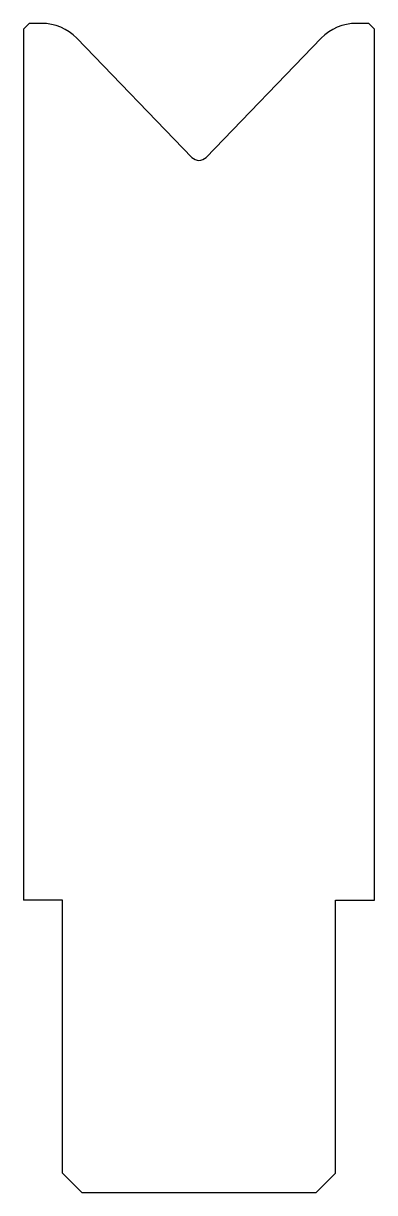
# Model space of a CAD drawing. Extents: x 56.9 to 74.9, y 74.4 to 134.4.
import ezdxf

# ---------------------------------------------------------------- set-up
doc = ezdxf.new("R2010")
doc.units = 0
doc.header["$LTSCALE"] = 25.4
doc.layers.get('0').update_dxf_attribs({"linetype": 'CONTINUOUS'})
doc.layers.add('PREDEFINITO', color=7, linetype='CONTINUOUS')

msp = doc.modelspace()

# ---------------------------------------------------------------- linework, layer by layer
at = {"linetype": 'CONTINUOUS'}
for p, q in [((58.864, 89.409), (56.864, 89.409)), ((72.864, 89.409), (74.864, 89.409))]:
    msp.add_line(p, q, dxfattribs=at)
at = {"layer": 'PREDEFINITO', "color": 7, "linetype": 'CONTINUOUS'}
for p, q in [((57.164, 134.409), (56.864, 134.109)), ((57.803, 134.409), (57.164, 134.409)), ((74.564, 134.409), (73.925, 134.409)), ((74.864, 134.109), (74.564, 134.409)), ((56.864, 134.109), (56.864, 89.409)), ((74.864, 89.409), (74.864, 134.109)), ((65.504, 127.533), (59.602, 133.646)), ((72.127, 133.646), (66.224, 127.533)), ((58.864, 75.409), (58.864, 89.409)), ((72.864, 75.409), (72.864, 89.409)), ((58.864, 75.409), (59.864, 74.409)), ((71.864, 74.409), (72.864, 75.409)), ((59.864, 74.409), (71.864, 74.409))]:
    msp.add_line(p, q, dxfattribs=at)
for centre, radius, start, end in [((57.803, 131.909), 2.5, 44, 90), ((73.925, 131.909), 2.5, 90, 136), ((65.864, 127.881), 0.5, 224, 316)]:
    msp.add_arc(centre, radius, start, end, dxfattribs=at)

doc.saveas('drawing.dxf')
